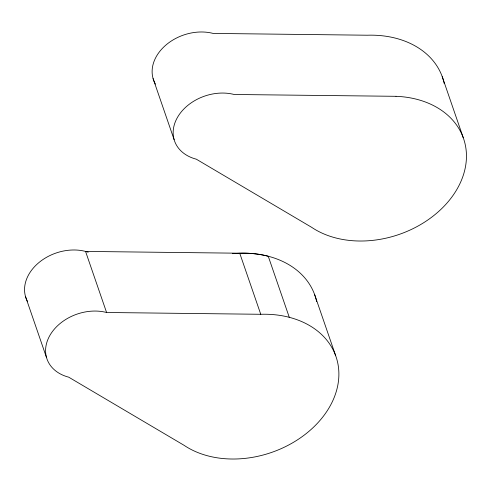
<?xml version="1.0" encoding="UTF-8"?>
<svg xmlns="http://www.w3.org/2000/svg" width="491" height="491" viewBox="0 0 491 491"><rect width="100%" height="100%" fill="white"/><g stroke="black" fill="none" stroke-linecap="round" stroke-linejoin="round"><path stroke-width="0.74" d="M289.279 317.315L268.246 256.247A92.302 69.661 -19 0 0 239.731 253.221L85.557 251.417L106.584 312.491L260.758 314.289A92.302 69.661 -19 0 1 289.279 317.315A92.302 69.661 -19 0 1 321.421 418.713A92.302 69.661 -19 0 1 184.082 445.319L68.728 377.18A43.073 32.51 -19 0 1 50.076 335.083A43.073 32.51 -19 0 1 106.584 312.491M442.231 76.664L463.258 137.738M314.663 294.668L335.691 355.742M239.731 253.221L260.758 314.289M153.088 78.578L174.121 139.653M25.52 296.582L46.547 357.657M155.463 84.145A43.073 32.51 -19 0 1 165.424 45.473A43.073 32.51 -19 0 1 213.125 33.419L367.299 35.217A92.308 69.667 -19 0 1 444.226 83.58M27.564 301.56A43.073 32.51 -19 0 1 39.311 262.249A43.073 32.51 -19 0 1 88.208 252.202M232.556 253.681A92.302 69.661 -19 0 1 316.646 301.572M395.992 96.31L234.152 94.487A43.073 32.51 -19 0 0 177.644 117.085A43.073 32.51 -19 0 0 196.296 159.182L311.65 227.321A92.302 69.661 -19 0 0 454.991 192.497A92.302 69.661 -19 0 0 395.992 96.31"/></g></svg>
